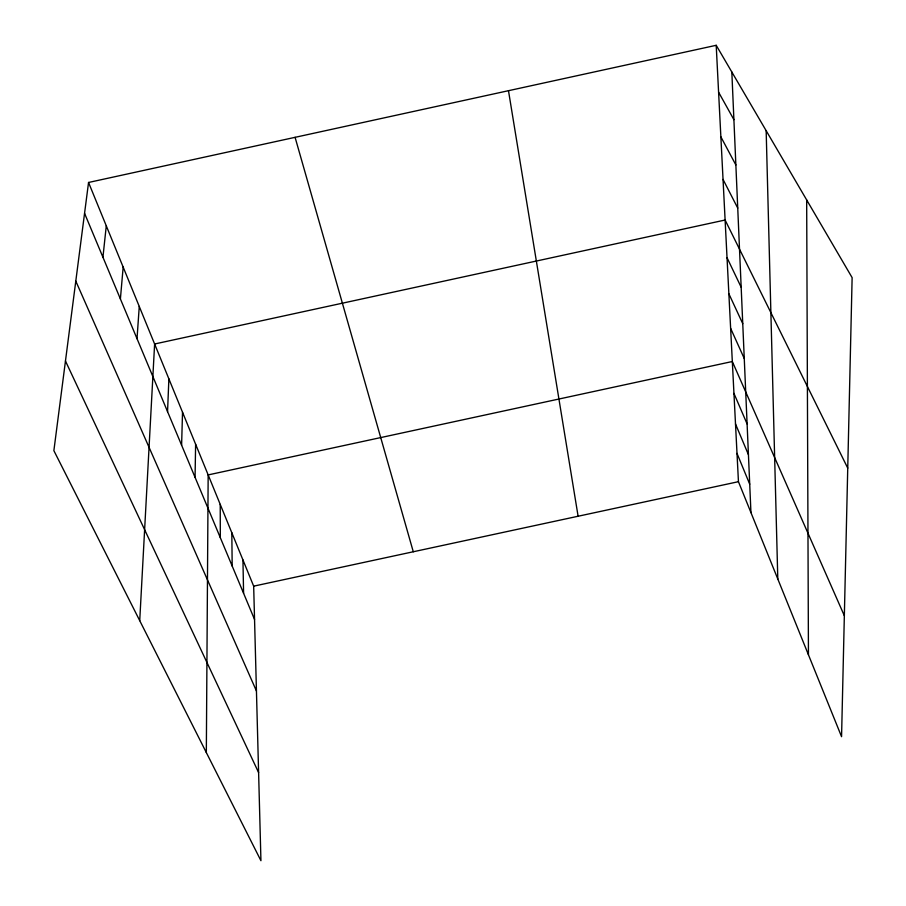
<?xml version="1.0" encoding="UTF-8"?>
<svg xmlns="http://www.w3.org/2000/svg" width="906" height="906" viewBox="0 0 906 906"><rect width="100%" height="100%" fill="white"/><g stroke="black" fill="none" stroke-linecap="round" stroke-linejoin="round"><path stroke-width="1.36" d="M206.33 752.535L208.165 474.914L732.32 361.517L844.347 615.729M195.062 477.337L195.617 444.223M181.608 445.208L182.525 412.23M167.553 411.641L168.878 378.855M139.728 620.644L154.62 343.997L725.106 220.022L847.744 468.119M137.021 338.685L139.264 306.443M120.396 298.957L123.171 267.089M102.933 257.225L106.285 225.809M88.55 182.468L53.873 450.644L260.939 860.7L253.669 586.159L88.55 182.468L716.204 45.3L852.127 277.632L841.561 736.68L738.447 481.686L716.204 45.3M253.669 586.159L738.447 481.686M718.594 92.197L733.905 119.671M720.87 136.851L735.865 164.971M723.033 179.411L737.744 208.097M727.031 257.7L741.176 287.259M65.47 361.018L258.606 772.569M728.866 293.782L742.75 323.669M730.632 328.357L744.268 358.527M75.798 281.109L256.443 690.984M733.939 393.363L747.11 423.951M735.502 423.951L748.435 454.687M84.564 213.34L254.552 619.478M736.997 453.374L749.726 484.223M295.084 137.327L413.283 551.754M508.481 90.691L578.107 516.239M731.833 72.027L750.949 512.615M766.159 130.691L777.801 579.013M242.944 559.942L243.589 593.283M231.811 532.705L232.185 566.035M806.668 199.932L808.446 654.778M220.226 504.382L220.317 537.677"/></g></svg>
